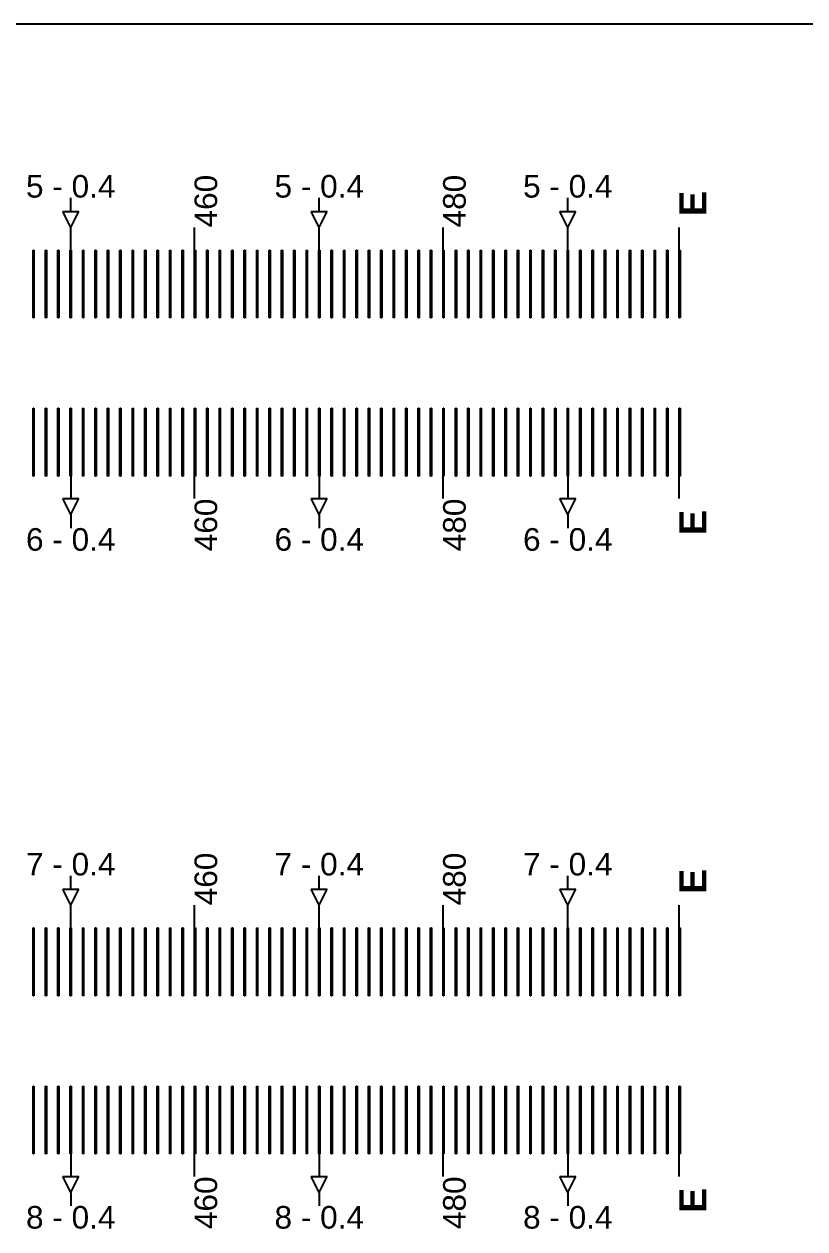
# Model space of a CAD drawing. Extents: x -119394 to 128420, y 74496 to 185496.
# Drawn here: x 40585 to 40930, y 156663 to 157196 of the extents above; entities that cross this region are included whole.
import ezdxf

# ---------------------------------------------------------------- set-up
doc = ezdxf.new("R2010")
doc.units = 13
doc.layers.add('CL - Label-1', color=120, linetype='Continuous')
doc.layers.add('CL - Label-2', color=132, linetype='Continuous')
doc.layers.add('CL - Sub-Micro', color=7, linetype='Continuous', true_color=0x47d1ff)
doc.styles.get("Standard").update_dxf_attribs({"font": 'arial.ttf'})

msp = doc.modelspace()

# ---------------------------------------------------------------- linework, layer by layer
for p, q in [((46680.29, 157195.86), (38030.29, 157195.86)), ((40605.49, 157112.94), (40605.49, 157118.94)), ((40715.49, 157112.94), (40715.49, 157118.94)), ((40825.49, 157112.94), (40825.49, 157118.94)), ((40605.49, 157095.86), (40605.49, 157105.86)), ((40660.29, 157095.86), (40660.29, 157105.86)), ((40715.49, 157095.86), (40715.49, 157105.86)), ((40770.29, 157095.86), (40770.29, 157105.86)), ((40825.49, 157095.86), (40825.49, 157105.86)), ((40874.79, 157095.86), (40874.79, 157105.86)), ((40605.49, 156995.86), (40605.49, 156985.86)), ((40660.29, 156985.86), (40660.29, 156995.86)), ((40715.49, 156995.86), (40715.49, 156985.86)), ((40770.29, 156985.86), (40770.29, 156995.86)), ((40825.49, 156995.86), (40825.49, 156985.86)), ((40874.79, 156985.86), (40874.79, 156995.86)), ((40605.49, 156978.79), (40605.49, 156972.79)), ((40715.49, 156978.79), (40715.49, 156972.79)), ((40825.49, 156978.79), (40825.49, 156972.79)), ((40605.49, 156812.94), (40605.49, 156818.94)), ((40715.49, 156812.94), (40715.49, 156818.94)), ((40825.49, 156812.94), (40825.49, 156818.94)), ((40605.49, 156795.86), (40605.49, 156805.86)), ((40660.29, 156795.86), (40660.29, 156805.86)), ((40715.49, 156795.86), (40715.49, 156805.86)), ((40770.29, 156795.86), (40770.29, 156805.86)), ((40825.49, 156795.86), (40825.49, 156805.86)), ((40874.79, 156795.86), (40874.79, 156805.86)), ((40605.49, 156695.86), (40605.49, 156685.86)), ((40660.29, 156685.86), (40660.29, 156695.86)), ((40715.49, 156695.86), (40715.49, 156685.86)), ((40770.29, 156685.86), (40770.29, 156695.86)), ((40825.49, 156695.86), (40825.49, 156685.86)), ((40874.79, 156685.86), (40874.79, 156695.86)), ((40605.49, 156678.79), (40605.49, 156672.79)), ((40715.49, 156678.79), (40715.49, 156672.79)), ((40825.49, 156678.79), (40825.49, 156672.79))]:
    msp.add_line(p, q)
at = {"layer": 'CL - Label-2'}
for p, q in [((40605.49, 157105.86), (40601.95, 157112.96)), ((40601.95, 157112.96), (40609.02, 157112.96)), ((40605.49, 157105.86), (40609.02, 157112.96)), ((40715.49, 157105.86), (40711.95, 157112.96)), ((40711.95, 157112.96), (40719.02, 157112.96)), ((40715.49, 157105.86), (40719.02, 157112.96)), ((40825.49, 157105.86), (40821.95, 157112.96)), ((40821.95, 157112.96), (40829.02, 157112.96)), ((40825.49, 157105.86), (40829.02, 157112.96)), ((40605.49, 156978.79), (40601.95, 156985.89)), ((40601.95, 156985.89), (40609.02, 156985.89)), ((40605.49, 156978.79), (40609.02, 156985.89)), ((40715.49, 156978.79), (40711.95, 156985.89)), ((40711.95, 156985.89), (40719.02, 156985.89)), ((40715.49, 156978.79), (40719.02, 156985.89)), ((40825.49, 156978.79), (40821.95, 156985.89)), ((40821.95, 156985.89), (40829.02, 156985.89)), ((40825.49, 156978.79), (40829.02, 156985.89)), ((40605.49, 156805.86), (40601.95, 156812.96)), ((40601.95, 156812.96), (40609.02, 156812.96)), ((40605.49, 156805.86), (40609.02, 156812.96)), ((40715.49, 156805.86), (40711.95, 156812.96)), ((40711.95, 156812.96), (40719.02, 156812.96)), ((40715.49, 156805.86), (40719.02, 156812.96)), ((40825.49, 156805.86), (40821.95, 156812.96)), ((40821.95, 156812.96), (40829.02, 156812.96)), ((40825.49, 156805.86), (40829.02, 156812.96)), ((40605.49, 156678.79), (40601.95, 156685.89)), ((40601.95, 156685.89), (40609.02, 156685.89)), ((40605.49, 156678.79), (40609.02, 156685.89)), ((40715.49, 156678.79), (40711.95, 156685.89)), ((40711.95, 156685.89), (40719.02, 156685.89)), ((40715.49, 156678.79), (40719.02, 156685.89)), ((40825.49, 156678.79), (40821.95, 156685.89)), ((40821.95, 156685.89), (40829.02, 156685.89)), ((40825.49, 156678.79), (40829.02, 156685.89))]:
    msp.add_line(p, q, dxfattribs=at)
at = {"layer": 'CL - Sub-Micro'}
for p, q in [((40588.79, 157095.86), (40589.19, 157095.86)), ((40588.79, 157065.86), (40588.79, 157095.86)), ((40589.19, 157095.86), (40589.19, 157065.86)), ((40594.29, 157095.86), (40594.69, 157095.86)), ((40594.29, 157065.86), (40594.29, 157095.86)), ((40594.69, 157095.86), (40594.69, 157065.86)), ((40599.79, 157095.86), (40600.19, 157095.86)), ((40599.79, 157065.86), (40599.79, 157095.86)), ((40600.19, 157095.86), (40600.19, 157065.86)), ((40605.29, 157095.86), (40605.69, 157095.86)), ((40605.29, 157065.86), (40605.29, 157095.86)), ((40605.69, 157095.86), (40605.69, 157065.86)), ((40610.79, 157095.86), (40611.19, 157095.86)), ((40610.79, 157065.86), (40610.79, 157095.86)), ((40611.19, 157095.86), (40611.19, 157065.86)), ((40616.29, 157095.86), (40616.69, 157095.86)), ((40616.29, 157065.86), (40616.29, 157095.86)), ((40616.69, 157095.86), (40616.69, 157065.86)), ((40621.79, 157095.86), (40622.19, 157095.86)), ((40621.79, 157065.86), (40621.79, 157095.86)), ((40622.19, 157095.86), (40622.19, 157065.86)), ((40627.29, 157095.86), (40627.69, 157095.86)), ((40627.29, 157065.86), (40627.29, 157095.86)), ((40627.69, 157095.86), (40627.69, 157065.86)), ((40632.79, 157095.86), (40633.19, 157095.86)), ((40632.79, 157065.86), (40632.79, 157095.86)), ((40633.19, 157095.86), (40633.19, 157065.86)), ((40638.29, 157095.86), (40638.69, 157095.86)), ((40638.29, 157065.86), (40638.29, 157095.86)), ((40638.69, 157095.86), (40638.69, 157065.86)), ((40643.79, 157095.86), (40644.19, 157095.86)), ((40643.79, 157065.86), (40643.79, 157095.86)), ((40644.19, 157095.86), (40644.19, 157065.86)), ((40649.29, 157095.86), (40649.69, 157095.86)), ((40649.29, 157065.86), (40649.29, 157095.86)), ((40649.69, 157095.86), (40649.69, 157065.86)), ((40654.79, 157095.86), (40655.19, 157095.86)), ((40654.79, 157065.86), (40654.79, 157095.86)), ((40655.19, 157095.86), (40655.19, 157065.86)), ((40660.29, 157095.86), (40660.69, 157095.86)), ((40660.29, 157065.86), (40660.29, 157095.86)), ((40660.69, 157095.86), (40660.69, 157065.86)), ((40665.79, 157095.86), (40666.19, 157095.86)), ((40665.79, 157065.86), (40665.79, 157095.86)), ((40666.19, 157095.86), (40666.19, 157065.86)), ((40671.29, 157095.86), (40671.69, 157095.86)), ((40671.29, 157065.86), (40671.29, 157095.86)), ((40671.69, 157095.86), (40671.69, 157065.86)), ((40676.79, 157095.86), (40677.19, 157095.86)), ((40676.79, 157065.86), (40676.79, 157095.86)), ((40677.19, 157095.86), (40677.19, 157065.86)), ((40682.29, 157095.86), (40682.69, 157095.86)), ((40682.29, 157065.86), (40682.29, 157095.86)), ((40682.69, 157095.86), (40682.69, 157065.86)), ((40687.79, 157095.86), (40688.19, 157095.86)), ((40687.79, 157065.86), (40687.79, 157095.86)), ((40688.19, 157095.86), (40688.19, 157065.86)), ((40693.29, 157095.86), (40693.69, 157095.86)), ((40693.29, 157065.86), (40693.29, 157095.86)), ((40693.69, 157095.86), (40693.69, 157065.86)), ((40698.79, 157095.86), (40699.19, 157095.86)), ((40698.79, 157065.86), (40698.79, 157095.86)), ((40699.19, 157095.86), (40699.19, 157065.86)), ((40704.29, 157095.86), (40704.69, 157095.86)), ((40704.29, 157065.86), (40704.29, 157095.86)), ((40704.69, 157095.86), (40704.69, 157065.86)), ((40709.79, 157095.86), (40710.19, 157095.86)), ((40709.79, 157065.86), (40709.79, 157095.86)), ((40710.19, 157095.86), (40710.19, 157065.86)), ((40715.29, 157095.86), (40715.69, 157095.86)), ((40715.29, 157065.86), (40715.29, 157095.86)), ((40715.69, 157095.86), (40715.69, 157065.86)), ((40720.79, 157095.86), (40721.19, 157095.86)), ((40720.79, 157065.86), (40720.79, 157095.86)), ((40721.19, 157095.86), (40721.19, 157065.86)), ((40726.29, 157095.86), (40726.69, 157095.86)), ((40726.29, 157065.86), (40726.29, 157095.86)), ((40726.69, 157095.86), (40726.69, 157065.86)), ((40731.79, 157095.86), (40732.19, 157095.86)), ((40731.79, 157065.86), (40731.79, 157095.86)), ((40732.19, 157095.86), (40732.19, 157065.86)), ((40737.29, 157095.86), (40737.69, 157095.86)), ((40737.29, 157065.86), (40737.29, 157095.86)), ((40737.69, 157095.86), (40737.69, 157065.86)), ((40742.79, 157095.86), (40743.19, 157095.86)), ((40742.79, 157065.86), (40742.79, 157095.86)), ((40743.19, 157095.86), (40743.19, 157065.86)), ((40748.29, 157095.86), (40748.69, 157095.86)), ((40748.29, 157065.86), (40748.29, 157095.86)), ((40748.69, 157095.86), (40748.69, 157065.86)), ((40753.79, 157095.86), (40754.19, 157095.86)), ((40753.79, 157065.86), (40753.79, 157095.86)), ((40754.19, 157095.86), (40754.19, 157065.86)), ((40759.29, 157095.86), (40759.69, 157095.86)), ((40759.29, 157065.86), (40759.29, 157095.86)), ((40759.69, 157095.86), (40759.69, 157065.86)), ((40764.79, 157095.86), (40765.19, 157095.86)), ((40764.79, 157065.86), (40764.79, 157095.86)), ((40765.19, 157095.86), (40765.19, 157065.86)), ((40770.29, 157095.86), (40770.69, 157095.86)), ((40770.29, 157065.86), (40770.29, 157095.86)), ((40770.69, 157095.86), (40770.69, 157065.86)), ((40775.79, 157095.86), (40776.19, 157095.86)), ((40775.79, 157065.86), (40775.79, 157095.86)), ((40776.19, 157095.86), (40776.19, 157065.86)), ((40781.29, 157095.86), (40781.69, 157095.86)), ((40781.29, 157065.86), (40781.29, 157095.86)), ((40781.69, 157095.86), (40781.69, 157065.86)), ((40786.79, 157095.86), (40787.19, 157095.86)), ((40786.79, 157065.86), (40786.79, 157095.86)), ((40787.19, 157095.86), (40787.19, 157065.86)), ((40792.29, 157095.86), (40792.69, 157095.86)), ((40792.29, 157065.86), (40792.29, 157095.86)), ((40792.69, 157095.86), (40792.69, 157065.86)), ((40797.79, 157095.86), (40798.19, 157095.86)), ((40797.79, 157065.86), (40797.79, 157095.86)), ((40798.19, 157095.86), (40798.19, 157065.86)), ((40803.29, 157095.86), (40803.69, 157095.86)), ((40803.29, 157065.86), (40803.29, 157095.86)), ((40803.69, 157095.86), (40803.69, 157065.86)), ((40808.79, 157095.86), (40809.19, 157095.86)), ((40808.79, 157065.86), (40808.79, 157095.86)), ((40809.19, 157095.86), (40809.19, 157065.86)), ((40814.29, 157095.86), (40814.69, 157095.86)), ((40814.29, 157065.86), (40814.29, 157095.86)), ((40814.69, 157095.86), (40814.69, 157065.86)), ((40819.79, 157095.86), (40820.19, 157095.86)), ((40819.79, 157065.86), (40819.79, 157095.86)), ((40820.19, 157095.86), (40820.19, 157065.86)), ((40825.29, 157095.86), (40825.69, 157095.86)), ((40825.29, 157065.86), (40825.29, 157095.86)), ((40825.69, 157095.86), (40825.69, 157065.86)), ((40830.79, 157095.86), (40831.19, 157095.86)), ((40830.79, 157065.86), (40830.79, 157095.86)), ((40831.19, 157095.86), (40831.19, 157065.86)), ((40836.29, 157095.86), (40836.69, 157095.86)), ((40836.29, 157065.86), (40836.29, 157095.86)), ((40836.69, 157095.86), (40836.69, 157065.86)), ((40841.79, 157095.86), (40842.19, 157095.86)), ((40841.79, 157065.86), (40841.79, 157095.86)), ((40842.19, 157095.86), (40842.19, 157065.86)), ((40847.29, 157095.86), (40847.69, 157095.86)), ((40847.29, 157065.86), (40847.29, 157095.86)), ((40847.69, 157095.86), (40847.69, 157065.86)), ((40852.79, 157095.86), (40853.19, 157095.86)), ((40852.79, 157065.86), (40852.79, 157095.86)), ((40853.19, 157095.86), (40853.19, 157065.86)), ((40858.29, 157095.86), (40858.69, 157095.86)), ((40858.29, 157065.86), (40858.29, 157095.86)), ((40858.69, 157095.86), (40858.69, 157065.86)), ((40863.79, 157095.86), (40864.19, 157095.86)), ((40863.79, 157065.86), (40863.79, 157095.86)), ((40864.19, 157095.86), (40864.19, 157065.86)), ((40869.29, 157095.86), (40869.69, 157095.86)), ((40869.29, 157065.86), (40869.29, 157095.86)), ((40869.69, 157095.86), (40869.69, 157065.86)), ((40874.79, 157095.86), (40875.19, 157095.86)), ((40874.79, 157065.86), (40874.79, 157095.86)), ((40875.19, 157095.86), (40875.19, 157065.86)), ((40589.19, 157065.86), (40588.79, 157065.86)), ((40594.69, 157065.86), (40594.29, 157065.86)), ((40600.19, 157065.86), (40599.79, 157065.86)), ((40605.69, 157065.86), (40605.29, 157065.86)), ((40611.19, 157065.86), (40610.79, 157065.86)), ((40616.69, 157065.86), (40616.29, 157065.86)), ((40622.19, 157065.86), (40621.79, 157065.86)), ((40627.69, 157065.86), (40627.29, 157065.86)), ((40633.19, 157065.86), (40632.79, 157065.86)), ((40638.69, 157065.86), (40638.29, 157065.86)), ((40644.19, 157065.86), (40643.79, 157065.86)), ((40649.69, 157065.86), (40649.29, 157065.86)), ((40655.19, 157065.86), (40654.79, 157065.86)), ((40660.69, 157065.86), (40660.29, 157065.86)), ((40666.19, 157065.86), (40665.79, 157065.86)), ((40671.69, 157065.86), (40671.29, 157065.86)), ((40677.19, 157065.86), (40676.79, 157065.86)), ((40682.69, 157065.86), (40682.29, 157065.86)), ((40688.19, 157065.86), (40687.79, 157065.86)), ((40693.69, 157065.86), (40693.29, 157065.86)), ((40699.19, 157065.86), (40698.79, 157065.86)), ((40704.69, 157065.86), (40704.29, 157065.86)), ((40710.19, 157065.86), (40709.79, 157065.86)), ((40715.69, 157065.86), (40715.29, 157065.86)), ((40721.19, 157065.86), (40720.79, 157065.86)), ((40726.69, 157065.86), (40726.29, 157065.86)), ((40732.19, 157065.86), (40731.79, 157065.86)), ((40737.69, 157065.86), (40737.29, 157065.86)), ((40743.19, 157065.86), (40742.79, 157065.86)), ((40748.69, 157065.86), (40748.29, 157065.86)), ((40754.19, 157065.86), (40753.79, 157065.86)), ((40759.69, 157065.86), (40759.29, 157065.86)), ((40765.19, 157065.86), (40764.79, 157065.86)), ((40770.69, 157065.86), (40770.29, 157065.86)), ((40776.19, 157065.86), (40775.79, 157065.86)), ((40781.69, 157065.86), (40781.29, 157065.86)), ((40787.19, 157065.86), (40786.79, 157065.86)), ((40792.69, 157065.86), (40792.29, 157065.86)), ((40798.19, 157065.86), (40797.79, 157065.86)), ((40803.69, 157065.86), (40803.29, 157065.86)), ((40809.19, 157065.86), (40808.79, 157065.86)), ((40814.69, 157065.86), (40814.29, 157065.86)), ((40820.19, 157065.86), (40819.79, 157065.86)), ((40825.69, 157065.86), (40825.29, 157065.86)), ((40831.19, 157065.86), (40830.79, 157065.86)), ((40836.69, 157065.86), (40836.29, 157065.86)), ((40842.19, 157065.86), (40841.79, 157065.86)), ((40847.69, 157065.86), (40847.29, 157065.86)), ((40853.19, 157065.86), (40852.79, 157065.86)), ((40858.69, 157065.86), (40858.29, 157065.86)), ((40864.19, 157065.86), (40863.79, 157065.86)), ((40869.69, 157065.86), (40869.29, 157065.86)), ((40875.19, 157065.86), (40874.79, 157065.86)), ((40588.79, 157025.86), (40589.19, 157025.86)), ((40588.79, 156995.86), (40588.79, 157025.86)), ((40589.19, 157025.86), (40589.19, 156995.86)), ((40594.29, 157025.86), (40594.69, 157025.86)), ((40594.29, 156995.86), (40594.29, 157025.86)), ((40594.69, 157025.86), (40594.69, 156995.86)), ((40599.79, 157025.86), (40600.19, 157025.86)), ((40599.79, 156995.86), (40599.79, 157025.86)), ((40600.19, 157025.86), (40600.19, 156995.86)), ((40605.29, 157025.86), (40605.69, 157025.86)), ((40605.29, 156995.86), (40605.29, 157025.86)), ((40605.69, 157025.86), (40605.69, 156995.86)), ((40610.79, 157025.86), (40611.19, 157025.86)), ((40610.79, 156995.86), (40610.79, 157025.86)), ((40611.19, 157025.86), (40611.19, 156995.86)), ((40616.29, 157025.86), (40616.69, 157025.86)), ((40616.29, 156995.86), (40616.29, 157025.86)), ((40616.69, 157025.86), (40616.69, 156995.86)), ((40621.79, 157025.86), (40622.19, 157025.86)), ((40621.79, 156995.86), (40621.79, 157025.86)), ((40622.19, 157025.86), (40622.19, 156995.86)), ((40627.29, 157025.86), (40627.69, 157025.86)), ((40627.29, 156995.86), (40627.29, 157025.86)), ((40627.69, 157025.86), (40627.69, 156995.86)), ((40632.79, 157025.86), (40633.19, 157025.86)), ((40632.79, 156995.86), (40632.79, 157025.86)), ((40633.19, 157025.86), (40633.19, 156995.86)), ((40638.29, 157025.86), (40638.69, 157025.86)), ((40638.29, 156995.86), (40638.29, 157025.86)), ((40638.69, 157025.86), (40638.69, 156995.86)), ((40643.79, 157025.86), (40644.19, 157025.86)), ((40643.79, 156995.86), (40643.79, 157025.86)), ((40644.19, 157025.86), (40644.19, 156995.86)), ((40649.29, 157025.86), (40649.69, 157025.86)), ((40649.29, 156995.86), (40649.29, 157025.86)), ((40649.69, 157025.86), (40649.69, 156995.86)), ((40654.79, 157025.86), (40655.19, 157025.86)), ((40654.79, 156995.86), (40654.79, 157025.86)), ((40655.19, 157025.86), (40655.19, 156995.86)), ((40660.29, 157025.86), (40660.69, 157025.86)), ((40660.29, 156995.86), (40660.29, 157025.86)), ((40660.69, 157025.86), (40660.69, 156995.86)), ((40665.79, 157025.86), (40666.19, 157025.86)), ((40665.79, 156995.86), (40665.79, 157025.86)), ((40666.19, 157025.86), (40666.19, 156995.86)), ((40671.29, 157025.86), (40671.69, 157025.86)), ((40671.29, 156995.86), (40671.29, 157025.86)), ((40671.69, 157025.86), (40671.69, 156995.86)), ((40676.79, 157025.86), (40677.19, 157025.86)), ((40676.79, 156995.86), (40676.79, 157025.86)), ((40677.19, 157025.86), (40677.19, 156995.86)), ((40682.29, 157025.86), (40682.69, 157025.86)), ((40682.29, 156995.86), (40682.29, 157025.86)), ((40682.69, 157025.86), (40682.69, 156995.86)), ((40687.79, 157025.86), (40688.19, 157025.86)), ((40687.79, 156995.86), (40687.79, 157025.86)), ((40688.19, 157025.86), (40688.19, 156995.86)), ((40693.29, 157025.86), (40693.69, 157025.86)), ((40693.29, 156995.86), (40693.29, 157025.86)), ((40693.69, 157025.86), (40693.69, 156995.86)), ((40698.79, 157025.86), (40699.19, 157025.86)), ((40698.79, 156995.86), (40698.79, 157025.86)), ((40699.19, 157025.86), (40699.19, 156995.86)), ((40704.29, 157025.86), (40704.69, 157025.86)), ((40704.29, 156995.86), (40704.29, 157025.86)), ((40704.69, 157025.86), (40704.69, 156995.86)), ((40709.79, 157025.86), (40710.19, 157025.86)), ((40709.79, 156995.86), (40709.79, 157025.86)), ((40710.19, 157025.86), (40710.19, 156995.86)), ((40715.29, 157025.86), (40715.69, 157025.86)), ((40715.29, 156995.86), (40715.29, 157025.86)), ((40715.69, 157025.86), (40715.69, 156995.86)), ((40720.79, 157025.86), (40721.19, 157025.86)), ((40720.79, 156995.86), (40720.79, 157025.86)), ((40721.19, 157025.86), (40721.19, 156995.86)), ((40726.29, 157025.86), (40726.69, 157025.86)), ((40726.29, 156995.86), (40726.29, 157025.86)), ((40726.69, 157025.86), (40726.69, 156995.86)), ((40731.79, 157025.86), (40732.19, 157025.86)), ((40731.79, 156995.86), (40731.79, 157025.86)), ((40732.19, 157025.86), (40732.19, 156995.86)), ((40737.29, 157025.86), (40737.69, 157025.86)), ((40737.29, 156995.86), (40737.29, 157025.86)), ((40737.69, 157025.86), (40737.69, 156995.86)), ((40742.79, 157025.86), (40743.19, 157025.86)), ((40742.79, 156995.86), (40742.79, 157025.86)), ((40743.19, 157025.86), (40743.19, 156995.86)), ((40748.29, 157025.86), (40748.69, 157025.86)), ((40748.29, 156995.86), (40748.29, 157025.86)), ((40748.69, 157025.86), (40748.69, 156995.86)), ((40753.79, 157025.86), (40754.19, 157025.86)), ((40753.79, 156995.86), (40753.79, 157025.86)), ((40754.19, 157025.86), (40754.19, 156995.86)), ((40759.29, 157025.86), (40759.69, 157025.86)), ((40759.29, 156995.86), (40759.29, 157025.86)), ((40759.69, 157025.86), (40759.69, 156995.86)), ((40764.79, 157025.86), (40765.19, 157025.86)), ((40764.79, 156995.86), (40764.79, 157025.86)), ((40765.19, 157025.86), (40765.19, 156995.86)), ((40770.29, 157025.86), (40770.69, 157025.86)), ((40770.29, 156995.86), (40770.29, 157025.86)), ((40770.69, 157025.86), (40770.69, 156995.86)), ((40775.79, 157025.86), (40776.19, 157025.86)), ((40775.79, 156995.86), (40775.79, 157025.86)), ((40776.19, 157025.86), (40776.19, 156995.86)), ((40781.29, 157025.86), (40781.69, 157025.86)), ((40781.29, 156995.86), (40781.29, 157025.86)), ((40781.69, 157025.86), (40781.69, 156995.86)), ((40786.79, 157025.86), (40787.19, 157025.86)), ((40786.79, 156995.86), (40786.79, 157025.86)), ((40787.19, 157025.86), (40787.19, 156995.86)), ((40792.29, 157025.86), (40792.69, 157025.86)), ((40792.29, 156995.86), (40792.29, 157025.86)), ((40792.69, 157025.86), (40792.69, 156995.86)), ((40797.79, 157025.86), (40798.19, 157025.86)), ((40797.79, 156995.86), (40797.79, 157025.86)), ((40798.19, 157025.86), (40798.19, 156995.86)), ((40803.29, 157025.86), (40803.69, 157025.86)), ((40803.29, 156995.86), (40803.29, 157025.86)), ((40803.69, 157025.86), (40803.69, 156995.86)), ((40808.79, 157025.86), (40809.19, 157025.86)), ((40808.79, 156995.86), (40808.79, 157025.86)), ((40809.19, 157025.86), (40809.19, 156995.86)), ((40814.29, 157025.86), (40814.69, 157025.86)), ((40814.29, 156995.86), (40814.29, 157025.86)), ((40814.69, 157025.86), (40814.69, 156995.86)), ((40819.79, 157025.86), (40820.19, 157025.86)), ((40819.79, 156995.86), (40819.79, 157025.86)), ((40820.19, 157025.86), (40820.19, 156995.86)), ((40825.29, 157025.86), (40825.69, 157025.86)), ((40825.29, 156995.86), (40825.29, 157025.86)), ((40825.69, 157025.86), (40825.69, 156995.86)), ((40830.79, 157025.86), (40831.19, 157025.86)), ((40830.79, 156995.86), (40830.79, 157025.86)), ((40831.19, 157025.86), (40831.19, 156995.86)), ((40836.29, 157025.86), (40836.69, 157025.86)), ((40836.29, 156995.86), (40836.29, 157025.86)), ((40836.69, 157025.86), (40836.69, 156995.86)), ((40841.79, 157025.86), (40842.19, 157025.86)), ((40841.79, 156995.86), (40841.79, 157025.86)), ((40842.19, 157025.86), (40842.19, 156995.86)), ((40847.29, 157025.86), (40847.69, 157025.86)), ((40847.29, 156995.86), (40847.29, 157025.86)), ((40847.69, 157025.86), (40847.69, 156995.86)), ((40852.79, 157025.86), (40853.19, 157025.86)), ((40852.79, 156995.86), (40852.79, 157025.86)), ((40853.19, 157025.86), (40853.19, 156995.86)), ((40858.29, 157025.86), (40858.69, 157025.86)), ((40858.29, 156995.86), (40858.29, 157025.86)), ((40858.69, 157025.86), (40858.69, 156995.86)), ((40863.79, 157025.86), (40864.19, 157025.86)), ((40863.79, 156995.86), (40863.79, 157025.86)), ((40864.19, 157025.86), (40864.19, 156995.86)), ((40869.29, 157025.86), (40869.69, 157025.86)), ((40869.29, 156995.86), (40869.29, 157025.86)), ((40869.69, 157025.86), (40869.69, 156995.86)), ((40874.79, 157025.86), (40875.19, 157025.86)), ((40874.79, 156995.86), (40874.79, 157025.86)), ((40875.19, 157025.86), (40875.19, 156995.86)), ((40589.19, 156995.86), (40588.79, 156995.86)), ((40594.69, 156995.86), (40594.29, 156995.86)), ((40600.19, 156995.86), (40599.79, 156995.86)), ((40605.69, 156995.86), (40605.29, 156995.86)), ((40611.19, 156995.86), (40610.79, 156995.86)), ((40616.69, 156995.86), (40616.29, 156995.86)), ((40622.19, 156995.86), (40621.79, 156995.86)), ((40627.69, 156995.86), (40627.29, 156995.86)), ((40633.19, 156995.86), (40632.79, 156995.86)), ((40638.69, 156995.86), (40638.29, 156995.86)), ((40644.19, 156995.86), (40643.79, 156995.86)), ((40649.69, 156995.86), (40649.29, 156995.86)), ((40655.19, 156995.86), (40654.79, 156995.86)), ((40660.69, 156995.86), (40660.29, 156995.86)), ((40666.19, 156995.86), (40665.79, 156995.86)), ((40671.69, 156995.86), (40671.29, 156995.86)), ((40677.19, 156995.86), (40676.79, 156995.86)), ((40682.69, 156995.86), (40682.29, 156995.86)), ((40688.19, 156995.86), (40687.79, 156995.86)), ((40693.69, 156995.86), (40693.29, 156995.86)), ((40699.19, 156995.86), (40698.79, 156995.86)), ((40704.69, 156995.86), (40704.29, 156995.86)), ((40710.19, 156995.86), (40709.79, 156995.86)), ((40715.69, 156995.86), (40715.29, 156995.86)), ((40721.19, 156995.86), (40720.79, 156995.86)), ((40726.69, 156995.86), (40726.29, 156995.86)), ((40732.19, 156995.86), (40731.79, 156995.86)), ((40737.69, 156995.86), (40737.29, 156995.86)), ((40743.19, 156995.86), (40742.79, 156995.86)), ((40748.69, 156995.86), (40748.29, 156995.86)), ((40754.19, 156995.86), (40753.79, 156995.86)), ((40759.69, 156995.86), (40759.29, 156995.86)), ((40765.19, 156995.86), (40764.79, 156995.86)), ((40770.69, 156995.86), (40770.29, 156995.86)), ((40776.19, 156995.86), (40775.79, 156995.86)), ((40781.69, 156995.86), (40781.29, 156995.86)), ((40787.19, 156995.86), (40786.79, 156995.86)), ((40792.69, 156995.86), (40792.29, 156995.86)), ((40798.19, 156995.86), (40797.79, 156995.86)), ((40803.69, 156995.86), (40803.29, 156995.86)), ((40809.19, 156995.86), (40808.79, 156995.86)), ((40814.69, 156995.86), (40814.29, 156995.86)), ((40820.19, 156995.86), (40819.79, 156995.86)), ((40825.69, 156995.86), (40825.29, 156995.86)), ((40831.19, 156995.86), (40830.79, 156995.86)), ((40836.69, 156995.86), (40836.29, 156995.86)), ((40842.19, 156995.86), (40841.79, 156995.86)), ((40847.69, 156995.86), (40847.29, 156995.86)), ((40853.19, 156995.86), (40852.79, 156995.86)), ((40858.69, 156995.86), (40858.29, 156995.86)), ((40864.19, 156995.86), (40863.79, 156995.86)), ((40869.69, 156995.86), (40869.29, 156995.86)), ((40875.19, 156995.86), (40874.79, 156995.86)), ((40588.79, 156795.86), (40589.19, 156795.86)), ((40588.79, 156765.86), (40588.79, 156795.86)), ((40589.19, 156795.86), (40589.19, 156765.86)), ((40594.29, 156795.86), (40594.69, 156795.86)), ((40594.29, 156765.86), (40594.29, 156795.86)), ((40594.69, 156795.86), (40594.69, 156765.86)), ((40599.79, 156795.86), (40600.19, 156795.86)), ((40599.79, 156765.86), (40599.79, 156795.86)), ((40600.19, 156795.86), (40600.19, 156765.86)), ((40605.29, 156795.86), (40605.69, 156795.86)), ((40605.29, 156765.86), (40605.29, 156795.86)), ((40605.69, 156795.86), (40605.69, 156765.86)), ((40610.79, 156795.86), (40611.19, 156795.86)), ((40610.79, 156765.86), (40610.79, 156795.86)), ((40611.19, 156795.86), (40611.19, 156765.86)), ((40616.29, 156795.86), (40616.69, 156795.86)), ((40616.29, 156765.86), (40616.29, 156795.86)), ((40616.69, 156795.86), (40616.69, 156765.86)), ((40621.79, 156795.86), (40622.19, 156795.86)), ((40621.79, 156765.86), (40621.79, 156795.86)), ((40622.19, 156795.86), (40622.19, 156765.86)), ((40627.29, 156795.86), (40627.69, 156795.86)), ((40627.29, 156765.86), (40627.29, 156795.86)), ((40627.69, 156795.86), (40627.69, 156765.86)), ((40632.79, 156795.86), (40633.19, 156795.86)), ((40632.79, 156765.86), (40632.79, 156795.86)), ((40633.19, 156795.86), (40633.19, 156765.86)), ((40638.29, 156795.86), (40638.69, 156795.86)), ((40638.29, 156765.86), (40638.29, 156795.86)), ((40638.69, 156795.86), (40638.69, 156765.86)), ((40643.79, 156795.86), (40644.19, 156795.86)), ((40643.79, 156765.86), (40643.79, 156795.86)), ((40644.19, 156795.86), (40644.19, 156765.86)), ((40649.29, 156795.86), (40649.69, 156795.86)), ((40649.29, 156765.86), (40649.29, 156795.86)), ((40649.69, 156795.86), (40649.69, 156765.86)), ((40654.79, 156795.86), (40655.19, 156795.86)), ((40654.79, 156765.86), (40654.79, 156795.86)), ((40655.19, 156795.86), (40655.19, 156765.86)), ((40660.29, 156795.86), (40660.69, 156795.86)), ((40660.29, 156765.86), (40660.29, 156795.86)), ((40660.69, 156795.86), (40660.69, 156765.86)), ((40665.79, 156795.86), (40666.19, 156795.86)), ((40665.79, 156765.86), (40665.79, 156795.86)), ((40666.19, 156795.86), (40666.19, 156765.86)), ((40671.29, 156795.86), (40671.69, 156795.86)), ((40671.29, 156765.86), (40671.29, 156795.86)), ((40671.69, 156795.86), (40671.69, 156765.86)), ((40676.79, 156795.86), (40677.19, 156795.86)), ((40676.79, 156765.86), (40676.79, 156795.86)), ((40677.19, 156795.86), (40677.19, 156765.86)), ((40682.29, 156795.86), (40682.69, 156795.86)), ((40682.29, 156765.86), (40682.29, 156795.86)), ((40682.69, 156795.86), (40682.69, 156765.86)), ((40687.79, 156795.86), (40688.19, 156795.86)), ((40687.79, 156765.86), (40687.79, 156795.86)), ((40688.19, 156795.86), (40688.19, 156765.86)), ((40693.29, 156795.86), (40693.69, 156795.86)), ((40693.29, 156765.86), (40693.29, 156795.86)), ((40693.69, 156795.86), (40693.69, 156765.86)), ((40698.79, 156795.86), (40699.19, 156795.86)), ((40698.79, 156765.86), (40698.79, 156795.86)), ((40699.19, 156795.86), (40699.19, 156765.86)), ((40704.29, 156795.86), (40704.69, 156795.86)), ((40704.29, 156765.86), (40704.29, 156795.86)), ((40704.69, 156795.86), (40704.69, 156765.86)), ((40709.79, 156795.86), (40710.19, 156795.86)), ((40709.79, 156765.86), (40709.79, 156795.86)), ((40710.19, 156795.86), (40710.19, 156765.86)), ((40715.29, 156795.86), (40715.69, 156795.86)), ((40715.29, 156765.86), (40715.29, 156795.86)), ((40715.69, 156795.86), (40715.69, 156765.86)), ((40720.79, 156795.86), (40721.19, 156795.86)), ((40720.79, 156765.86), (40720.79, 156795.86)), ((40721.19, 156795.86), (40721.19, 156765.86)), ((40726.29, 156795.86), (40726.69, 156795.86)), ((40726.29, 156765.86), (40726.29, 156795.86)), ((40726.69, 156795.86), (40726.69, 156765.86)), ((40731.79, 156795.86), (40732.19, 156795.86)), ((40731.79, 156765.86), (40731.79, 156795.86)), ((40732.19, 156795.86), (40732.19, 156765.86)), ((40737.29, 156795.86), (40737.69, 156795.86)), ((40737.29, 156765.86), (40737.29, 156795.86)), ((40737.69, 156795.86), (40737.69, 156765.86)), ((40742.79, 156795.86), (40743.19, 156795.86)), ((40742.79, 156765.86), (40742.79, 156795.86)), ((40743.19, 156795.86), (40743.19, 156765.86)), ((40748.29, 156795.86), (40748.69, 156795.86)), ((40748.29, 156765.86), (40748.29, 156795.86)), ((40748.69, 156795.86), (40748.69, 156765.86)), ((40753.79, 156795.86), (40754.19, 156795.86)), ((40753.79, 156765.86), (40753.79, 156795.86)), ((40754.19, 156795.86), (40754.19, 156765.86)), ((40759.29, 156795.86), (40759.69, 156795.86)), ((40759.29, 156765.86), (40759.29, 156795.86)), ((40759.69, 156795.86), (40759.69, 156765.86)), ((40764.79, 156795.86), (40765.19, 156795.86)), ((40764.79, 156765.86), (40764.79, 156795.86)), ((40765.19, 156795.86), (40765.19, 156765.86)), ((40770.29, 156795.86), (40770.69, 156795.86)), ((40770.29, 156765.86), (40770.29, 156795.86)), ((40770.69, 156795.86), (40770.69, 156765.86)), ((40775.79, 156795.86), (40776.19, 156795.86)), ((40775.79, 156765.86), (40775.79, 156795.86)), ((40776.19, 156795.86), (40776.19, 156765.86)), ((40781.29, 156795.86), (40781.69, 156795.86)), ((40781.29, 156765.86), (40781.29, 156795.86)), ((40781.69, 156795.86), (40781.69, 156765.86)), ((40786.79, 156795.86), (40787.19, 156795.86)), ((40786.79, 156765.86), (40786.79, 156795.86)), ((40787.19, 156795.86), (40787.19, 156765.86)), ((40792.29, 156795.86), (40792.69, 156795.86)), ((40792.29, 156765.86), (40792.29, 156795.86)), ((40792.69, 156795.86), (40792.69, 156765.86)), ((40797.79, 156795.86), (40798.19, 156795.86)), ((40797.79, 156765.86), (40797.79, 156795.86)), ((40798.19, 156795.86), (40798.19, 156765.86)), ((40803.29, 156795.86), (40803.69, 156795.86)), ((40803.29, 156765.86), (40803.29, 156795.86)), ((40803.69, 156795.86), (40803.69, 156765.86)), ((40808.79, 156795.86), (40809.19, 156795.86)), ((40808.79, 156765.86), (40808.79, 156795.86)), ((40809.19, 156795.86), (40809.19, 156765.86)), ((40814.29, 156795.86), (40814.69, 156795.86)), ((40814.29, 156765.86), (40814.29, 156795.86)), ((40814.69, 156795.86), (40814.69, 156765.86)), ((40819.79, 156795.86), (40820.19, 156795.86)), ((40819.79, 156765.86), (40819.79, 156795.86)), ((40820.19, 156795.86), (40820.19, 156765.86)), ((40825.29, 156795.86), (40825.69, 156795.86)), ((40825.29, 156765.86), (40825.29, 156795.86)), ((40825.69, 156795.86), (40825.69, 156765.86)), ((40830.79, 156795.86), (40831.19, 156795.86)), ((40830.79, 156765.86), (40830.79, 156795.86)), ((40831.19, 156795.86), (40831.19, 156765.86)), ((40836.29, 156795.86), (40836.69, 156795.86)), ((40836.29, 156765.86), (40836.29, 156795.86)), ((40836.69, 156795.86), (40836.69, 156765.86)), ((40841.79, 156795.86), (40842.19, 156795.86)), ((40841.79, 156765.86), (40841.79, 156795.86)), ((40842.19, 156795.86), (40842.19, 156765.86)), ((40847.29, 156795.86), (40847.69, 156795.86)), ((40847.29, 156765.86), (40847.29, 156795.86)), ((40847.69, 156795.86), (40847.69, 156765.86)), ((40852.79, 156795.86), (40853.19, 156795.86)), ((40852.79, 156765.86), (40852.79, 156795.86)), ((40853.19, 156795.86), (40853.19, 156765.86)), ((40858.29, 156795.86), (40858.69, 156795.86)), ((40858.29, 156765.86), (40858.29, 156795.86)), ((40858.69, 156795.86), (40858.69, 156765.86)), ((40863.79, 156795.86), (40864.19, 156795.86)), ((40863.79, 156765.86), (40863.79, 156795.86)), ((40864.19, 156795.86), (40864.19, 156765.86)), ((40869.29, 156795.86), (40869.69, 156795.86)), ((40869.29, 156765.86), (40869.29, 156795.86)), ((40869.69, 156795.86), (40869.69, 156765.86)), ((40874.79, 156795.86), (40875.19, 156795.86)), ((40874.79, 156765.86), (40874.79, 156795.86)), ((40875.19, 156795.86), (40875.19, 156765.86)), ((40589.19, 156765.86), (40588.79, 156765.86)), ((40594.69, 156765.86), (40594.29, 156765.86)), ((40600.19, 156765.86), (40599.79, 156765.86)), ((40605.69, 156765.86), (40605.29, 156765.86)), ((40611.19, 156765.86), (40610.79, 156765.86)), ((40616.69, 156765.86), (40616.29, 156765.86)), ((40622.19, 156765.86), (40621.79, 156765.86)), ((40627.69, 156765.86), (40627.29, 156765.86)), ((40633.19, 156765.86), (40632.79, 156765.86)), ((40638.69, 156765.86), (40638.29, 156765.86)), ((40644.19, 156765.86), (40643.79, 156765.86)), ((40649.69, 156765.86), (40649.29, 156765.86)), ((40655.19, 156765.86), (40654.79, 156765.86)), ((40660.69, 156765.86), (40660.29, 156765.86)), ((40666.19, 156765.86), (40665.79, 156765.86)), ((40671.69, 156765.86), (40671.29, 156765.86)), ((40677.19, 156765.86), (40676.79, 156765.86)), ((40682.69, 156765.86), (40682.29, 156765.86)), ((40688.19, 156765.86), (40687.79, 156765.86)), ((40693.69, 156765.86), (40693.29, 156765.86)), ((40699.19, 156765.86), (40698.79, 156765.86)), ((40704.69, 156765.86), (40704.29, 156765.86)), ((40710.19, 156765.86), (40709.79, 156765.86)), ((40715.69, 156765.86), (40715.29, 156765.86)), ((40721.19, 156765.86), (40720.79, 156765.86)), ((40726.69, 156765.86), (40726.29, 156765.86)), ((40732.19, 156765.86), (40731.79, 156765.86)), ((40737.69, 156765.86), (40737.29, 156765.86)), ((40743.19, 156765.86), (40742.79, 156765.86)), ((40748.69, 156765.86), (40748.29, 156765.86)), ((40754.19, 156765.86), (40753.79, 156765.86)), ((40759.69, 156765.86), (40759.29, 156765.86)), ((40765.19, 156765.86), (40764.79, 156765.86)), ((40770.69, 156765.86), (40770.29, 156765.86)), ((40776.19, 156765.86), (40775.79, 156765.86)), ((40781.69, 156765.86), (40781.29, 156765.86)), ((40787.19, 156765.86), (40786.79, 156765.86)), ((40792.69, 156765.86), (40792.29, 156765.86)), ((40798.19, 156765.86), (40797.79, 156765.86)), ((40803.69, 156765.86), (40803.29, 156765.86)), ((40809.19, 156765.86), (40808.79, 156765.86)), ((40814.69, 156765.86), (40814.29, 156765.86)), ((40820.19, 156765.86), (40819.79, 156765.86)), ((40825.69, 156765.86), (40825.29, 156765.86)), ((40831.19, 156765.86), (40830.79, 156765.86)), ((40836.69, 156765.86), (40836.29, 156765.86)), ((40842.19, 156765.86), (40841.79, 156765.86)), ((40847.69, 156765.86), (40847.29, 156765.86)), ((40853.19, 156765.86), (40852.79, 156765.86)), ((40858.69, 156765.86), (40858.29, 156765.86)), ((40864.19, 156765.86), (40863.79, 156765.86)), ((40869.69, 156765.86), (40869.29, 156765.86)), ((40875.19, 156765.86), (40874.79, 156765.86)), ((40588.79, 156725.86), (40589.19, 156725.86)), ((40588.79, 156695.86), (40588.79, 156725.86)), ((40589.19, 156725.86), (40589.19, 156695.86)), ((40594.29, 156725.86), (40594.69, 156725.86)), ((40594.29, 156695.86), (40594.29, 156725.86)), ((40594.69, 156725.86), (40594.69, 156695.86)), ((40599.79, 156725.86), (40600.19, 156725.86)), ((40599.79, 156695.86), (40599.79, 156725.86)), ((40600.19, 156725.86), (40600.19, 156695.86)), ((40605.29, 156725.86), (40605.69, 156725.86)), ((40605.29, 156695.86), (40605.29, 156725.86)), ((40605.69, 156725.86), (40605.69, 156695.86)), ((40610.79, 156725.86), (40611.19, 156725.86)), ((40610.79, 156695.86), (40610.79, 156725.86)), ((40611.19, 156725.86), (40611.19, 156695.86)), ((40616.29, 156725.86), (40616.69, 156725.86)), ((40616.29, 156695.86), (40616.29, 156725.86)), ((40616.69, 156725.86), (40616.69, 156695.86)), ((40621.79, 156725.86), (40622.19, 156725.86)), ((40621.79, 156695.86), (40621.79, 156725.86)), ((40622.19, 156725.86), (40622.19, 156695.86)), ((40627.29, 156725.86), (40627.69, 156725.86)), ((40627.29, 156695.86), (40627.29, 156725.86)), ((40627.69, 156725.86), (40627.69, 156695.86)), ((40632.79, 156725.86), (40633.19, 156725.86)), ((40632.79, 156695.86), (40632.79, 156725.86)), ((40633.19, 156725.86), (40633.19, 156695.86)), ((40638.29, 156725.86), (40638.69, 156725.86)), ((40638.29, 156695.86), (40638.29, 156725.86)), ((40638.69, 156725.86), (40638.69, 156695.86)), ((40643.79, 156725.86), (40644.19, 156725.86)), ((40643.79, 156695.86), (40643.79, 156725.86)), ((40644.19, 156725.86), (40644.19, 156695.86)), ((40649.29, 156725.86), (40649.69, 156725.86)), ((40649.29, 156695.86), (40649.29, 156725.86)), ((40649.69, 156725.86), (40649.69, 156695.86)), ((40654.79, 156725.86), (40655.19, 156725.86)), ((40654.79, 156695.86), (40654.79, 156725.86)), ((40655.19, 156725.86), (40655.19, 156695.86)), ((40660.29, 156725.86), (40660.69, 156725.86)), ((40660.29, 156695.86), (40660.29, 156725.86)), ((40660.69, 156725.86), (40660.69, 156695.86)), ((40665.79, 156725.86), (40666.19, 156725.86)), ((40665.79, 156695.86), (40665.79, 156725.86)), ((40666.19, 156725.86), (40666.19, 156695.86)), ((40671.29, 156725.86), (40671.69, 156725.86)), ((40671.29, 156695.86), (40671.29, 156725.86)), ((40671.69, 156725.86), (40671.69, 156695.86)), ((40676.79, 156725.86), (40677.19, 156725.86)), ((40676.79, 156695.86), (40676.79, 156725.86)), ((40677.19, 156725.86), (40677.19, 156695.86)), ((40682.29, 156725.86), (40682.69, 156725.86)), ((40682.29, 156695.86), (40682.29, 156725.86)), ((40682.69, 156725.86), (40682.69, 156695.86)), ((40687.79, 156725.86), (40688.19, 156725.86)), ((40687.79, 156695.86), (40687.79, 156725.86)), ((40688.19, 156725.86), (40688.19, 156695.86)), ((40693.29, 156725.86), (40693.69, 156725.86)), ((40693.29, 156695.86), (40693.29, 156725.86)), ((40693.69, 156725.86), (40693.69, 156695.86)), ((40698.79, 156725.86), (40699.19, 156725.86)), ((40698.79, 156695.86), (40698.79, 156725.86)), ((40699.19, 156725.86), (40699.19, 156695.86)), ((40704.29, 156725.86), (40704.69, 156725.86)), ((40704.29, 156695.86), (40704.29, 156725.86)), ((40704.69, 156725.86), (40704.69, 156695.86)), ((40709.79, 156725.86), (40710.19, 156725.86)), ((40709.79, 156695.86), (40709.79, 156725.86)), ((40710.19, 156725.86), (40710.19, 156695.86)), ((40715.29, 156725.86), (40715.69, 156725.86)), ((40715.29, 156695.86), (40715.29, 156725.86)), ((40715.69, 156725.86), (40715.69, 156695.86)), ((40720.79, 156725.86), (40721.19, 156725.86)), ((40720.79, 156695.86), (40720.79, 156725.86)), ((40721.19, 156725.86), (40721.19, 156695.86)), ((40726.29, 156725.86), (40726.69, 156725.86)), ((40726.29, 156695.86), (40726.29, 156725.86)), ((40726.69, 156725.86), (40726.69, 156695.86)), ((40731.79, 156725.86), (40732.19, 156725.86)), ((40731.79, 156695.86), (40731.79, 156725.86)), ((40732.19, 156725.86), (40732.19, 156695.86)), ((40737.29, 156725.86), (40737.69, 156725.86)), ((40737.29, 156695.86), (40737.29, 156725.86)), ((40737.69, 156725.86), (40737.69, 156695.86)), ((40742.79, 156725.86), (40743.19, 156725.86)), ((40742.79, 156695.86), (40742.79, 156725.86)), ((40743.19, 156725.86), (40743.19, 156695.86)), ((40748.29, 156725.86), (40748.69, 156725.86)), ((40748.29, 156695.86), (40748.29, 156725.86)), ((40748.69, 156725.86), (40748.69, 156695.86)), ((40753.79, 156725.86), (40754.19, 156725.86)), ((40753.79, 156695.86), (40753.79, 156725.86)), ((40754.19, 156725.86), (40754.19, 156695.86)), ((40759.29, 156725.86), (40759.69, 156725.86)), ((40759.29, 156695.86), (40759.29, 156725.86)), ((40759.69, 156725.86), (40759.69, 156695.86)), ((40764.79, 156725.86), (40765.19, 156725.86)), ((40764.79, 156695.86), (40764.79, 156725.86)), ((40765.19, 156725.86), (40765.19, 156695.86)), ((40770.29, 156725.86), (40770.69, 156725.86)), ((40770.29, 156695.86), (40770.29, 156725.86)), ((40770.69, 156725.86), (40770.69, 156695.86)), ((40775.79, 156725.86), (40776.19, 156725.86)), ((40775.79, 156695.86), (40775.79, 156725.86)), ((40776.19, 156725.86), (40776.19, 156695.86)), ((40781.29, 156725.86), (40781.69, 156725.86)), ((40781.29, 156695.86), (40781.29, 156725.86)), ((40781.69, 156725.86), (40781.69, 156695.86)), ((40786.79, 156725.86), (40787.19, 156725.86)), ((40786.79, 156695.86), (40786.79, 156725.86)), ((40787.19, 156725.86), (40787.19, 156695.86)), ((40792.29, 156725.86), (40792.69, 156725.86)), ((40792.29, 156695.86), (40792.29, 156725.86)), ((40792.69, 156725.86), (40792.69, 156695.86)), ((40797.79, 156725.86), (40798.19, 156725.86)), ((40797.79, 156695.86), (40797.79, 156725.86)), ((40798.19, 156725.86), (40798.19, 156695.86)), ((40803.29, 156725.86), (40803.69, 156725.86)), ((40803.29, 156695.86), (40803.29, 156725.86)), ((40803.69, 156725.86), (40803.69, 156695.86)), ((40808.79, 156725.86), (40809.19, 156725.86)), ((40808.79, 156695.86), (40808.79, 156725.86)), ((40809.19, 156725.86), (40809.19, 156695.86)), ((40814.29, 156725.86), (40814.69, 156725.86)), ((40814.29, 156695.86), (40814.29, 156725.86)), ((40814.69, 156725.86), (40814.69, 156695.86)), ((40819.79, 156725.86), (40820.19, 156725.86)), ((40819.79, 156695.86), (40819.79, 156725.86)), ((40820.19, 156725.86), (40820.19, 156695.86)), ((40825.29, 156725.86), (40825.69, 156725.86)), ((40825.29, 156695.86), (40825.29, 156725.86)), ((40825.69, 156725.86), (40825.69, 156695.86)), ((40830.79, 156725.86), (40831.19, 156725.86)), ((40830.79, 156695.86), (40830.79, 156725.86)), ((40831.19, 156725.86), (40831.19, 156695.86)), ((40836.29, 156725.86), (40836.69, 156725.86)), ((40836.29, 156695.86), (40836.29, 156725.86)), ((40836.69, 156725.86), (40836.69, 156695.86)), ((40841.79, 156725.86), (40842.19, 156725.86)), ((40841.79, 156695.86), (40841.79, 156725.86)), ((40842.19, 156725.86), (40842.19, 156695.86)), ((40847.29, 156725.86), (40847.69, 156725.86)), ((40847.29, 156695.86), (40847.29, 156725.86)), ((40847.69, 156725.86), (40847.69, 156695.86)), ((40852.79, 156725.86), (40853.19, 156725.86)), ((40852.79, 156695.86), (40852.79, 156725.86)), ((40853.19, 156725.86), (40853.19, 156695.86)), ((40858.29, 156725.86), (40858.69, 156725.86)), ((40858.29, 156695.86), (40858.29, 156725.86)), ((40858.69, 156725.86), (40858.69, 156695.86)), ((40863.79, 156725.86), (40864.19, 156725.86)), ((40863.79, 156695.86), (40863.79, 156725.86)), ((40864.19, 156725.86), (40864.19, 156695.86)), ((40869.29, 156725.86), (40869.69, 156725.86)), ((40869.29, 156695.86), (40869.29, 156725.86)), ((40869.69, 156725.86), (40869.69, 156695.86)), ((40874.79, 156725.86), (40875.19, 156725.86)), ((40874.79, 156695.86), (40874.79, 156725.86)), ((40875.19, 156725.86), (40875.19, 156695.86)), ((40589.19, 156695.86), (40588.79, 156695.86)), ((40594.69, 156695.86), (40594.29, 156695.86)), ((40600.19, 156695.86), (40599.79, 156695.86)), ((40605.69, 156695.86), (40605.29, 156695.86)), ((40611.19, 156695.86), (40610.79, 156695.86)), ((40616.69, 156695.86), (40616.29, 156695.86)), ((40622.19, 156695.86), (40621.79, 156695.86)), ((40627.69, 156695.86), (40627.29, 156695.86)), ((40633.19, 156695.86), (40632.79, 156695.86)), ((40638.69, 156695.86), (40638.29, 156695.86)), ((40644.19, 156695.86), (40643.79, 156695.86)), ((40649.69, 156695.86), (40649.29, 156695.86)), ((40655.19, 156695.86), (40654.79, 156695.86)), ((40660.69, 156695.86), (40660.29, 156695.86)), ((40666.19, 156695.86), (40665.79, 156695.86)), ((40671.69, 156695.86), (40671.29, 156695.86)), ((40677.19, 156695.86), (40676.79, 156695.86)), ((40682.69, 156695.86), (40682.29, 156695.86)), ((40688.19, 156695.86), (40687.79, 156695.86)), ((40693.69, 156695.86), (40693.29, 156695.86)), ((40699.19, 156695.86), (40698.79, 156695.86)), ((40704.69, 156695.86), (40704.29, 156695.86)), ((40710.19, 156695.86), (40709.79, 156695.86)), ((40715.69, 156695.86), (40715.29, 156695.86)), ((40721.19, 156695.86), (40720.79, 156695.86)), ((40726.69, 156695.86), (40726.29, 156695.86)), ((40732.19, 156695.86), (40731.79, 156695.86)), ((40737.69, 156695.86), (40737.29, 156695.86)), ((40743.19, 156695.86), (40742.79, 156695.86)), ((40748.69, 156695.86), (40748.29, 156695.86)), ((40754.19, 156695.86), (40753.79, 156695.86)), ((40759.69, 156695.86), (40759.29, 156695.86)), ((40765.19, 156695.86), (40764.79, 156695.86)), ((40770.69, 156695.86), (40770.29, 156695.86)), ((40776.19, 156695.86), (40775.79, 156695.86)), ((40781.69, 156695.86), (40781.29, 156695.86)), ((40787.19, 156695.86), (40786.79, 156695.86)), ((40792.69, 156695.86), (40792.29, 156695.86)), ((40798.19, 156695.86), (40797.79, 156695.86)), ((40803.69, 156695.86), (40803.29, 156695.86)), ((40809.19, 156695.86), (40808.79, 156695.86)), ((40814.69, 156695.86), (40814.29, 156695.86)), ((40820.19, 156695.86), (40819.79, 156695.86)), ((40825.69, 156695.86), (40825.29, 156695.86)), ((40831.19, 156695.86), (40830.79, 156695.86)), ((40836.69, 156695.86), (40836.29, 156695.86)), ((40842.19, 156695.86), (40841.79, 156695.86)), ((40847.69, 156695.86), (40847.29, 156695.86)), ((40853.19, 156695.86), (40852.79, 156695.86)), ((40858.69, 156695.86), (40858.29, 156695.86)), ((40864.19, 156695.86), (40863.79, 156695.86)), ((40869.69, 156695.86), (40869.29, 156695.86)), ((40875.19, 156695.86), (40874.79, 156695.86))]:
    msp.add_line(p, q, dxfattribs=at)

# ---------------------------------------------------------------- texts
at = {"layer": 'CL - Label-1', "rotation": 90}
for s, width, heights, insert, char_height, attachment_point in [('460', 21.565, [8.55], (40660.29, 157105.86), 10, 1), ('480', 21.565, [8.55], (40770.29, 157105.86), 10, 1), ('{\\fArial|b1|i0|c0|p34;E}', 33.3178, [8.18], (40874.79, 157110.86), 12, 1), ('460', 21.565, [8.55], (40660.29, 156985.86), 10, 3), ('480', 21.565, [8.55], (40770.29, 156985.86), 10, 3), ('{\\fArial|b1|i0|c0|p34;E}', 33.3178, [8.18], (40874.79, 156980.86), 12, 3), ('460', 21.565, [8.55], (40660.29, 156805.86), 10, 1), ('480', 21.565, [8.55], (40770.29, 156805.86), 10, 1), ('{\\fArial|b1|i0|c0|p34;E}', 33.3178, [8.18], (40874.79, 156810.86), 12, 1), ('460', 21.565, [8.55], (40660.29, 156685.86), 10, 3), ('480', 21.565, [8.55], (40770.29, 156685.86), 10, 3), ('{\\fArial|b1|i0|c0|p34;E}', 33.3178, [8.18], (40874.79, 156680.86), 12, 3)]:
    msp.add_mtext_dynamic_manual_height_columns(s, width=width, gutter_width=12.5, heights=heights, dxfattribs=dict(at, insert=insert, char_height=char_height, attachment_point=attachment_point))
at = {"layer": 'CL - Label-2', "char_height": 10}
for s, insert, attachment_point in [('5 - 0.4', (40605.49, 157118.94), 8), ('5 - 0.4', (40715.49, 157118.94), 8), ('5 - 0.4', (40825.49, 157118.94), 8), ('6 - 0.4', (40605.49, 156972.79), 2), ('6 - 0.4', (40715.49, 156972.79), 2), ('6 - 0.4', (40825.49, 156972.79), 2), ('7 - 0.4', (40605.49, 156818.94), 8), ('7 - 0.4', (40715.49, 156818.94), 8), ('7 - 0.4', (40825.49, 156818.94), 8), ('8 - 0.4', (40605.49, 156672.79), 2), ('8 - 0.4', (40715.49, 156672.79), 2), ('8 - 0.4', (40825.49, 156672.79), 2)]:
    msp.add_mtext_dynamic_manual_height_columns(s, width=52.3045, gutter_width=12.5, heights=[18.11], dxfattribs=dict(at, insert=insert, attachment_point=attachment_point))

doc.saveas('drawing.dxf')
